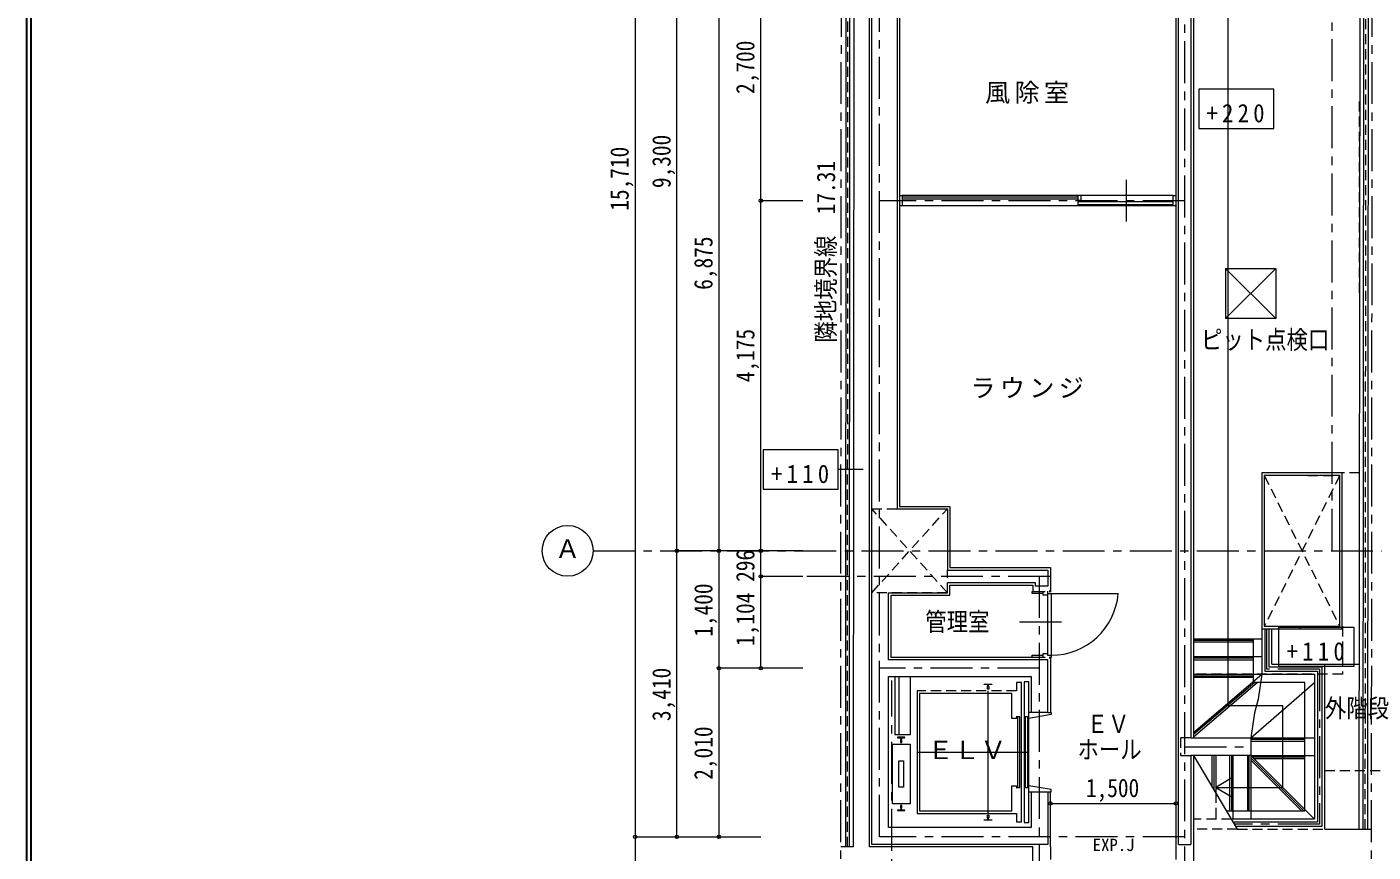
# Model space of a CAD drawing. Units: millimetres at full size; details may follow other scales. Extents: x -443943 to 462275, y -43546 to 79452.
# Drawn here: x -333845 to -317791, y -6283 to 3556 of the extents above; entities that cross this region are included whole.
import ezdxf
from ezdxf.enums import TextEntityAlignment as Align

# ---------------------------------------------------------------- set-up
doc = ezdxf.new("R2010")
doc.units = ezdxf.units.MM
doc.header["$LTSCALE"] = 100
doc.header["$PDMODE"] = 32
doc.header["$PDSIZE"] = 40
doc.linetypes.add('CHAIN1', pattern=[8, 5, -1, 1, -1])
doc.linetypes.add('DASHED1', pattern=[1.8, 1.2, -0.6])
for name, color, linetype, lineweight in [('4-0_仕上', 7, 'Continuous', 15), ('4-1_通り芯', 4, 'Continuous', 9), ('4-3_建具', 4, 'Continuous', 9), ('4-5_文字', 7, 'Continuous', 15)]:
    doc.layers.add(name, color=color, linetype=linetype, lineweight=lineweight)
doc.styles.add('ＭＳ ゴシック', font='')
doc.styles.get('ＭＳ ゴシック').set_extended_font_data('MS Gothic')

msp = doc.modelspace()

# ---------------------------------------------------------------- linework, layer by layer
at = {"layer": '4-0_仕上'}
msp.add_line((-319933.5, -5130.9), (-319933.5, -6397), dxfattribs=at)
at = {"layer": '4-1_通り芯', "color": 5, "lineweight": 30}
for p, q in [((-333844.7, -23080.8), (-333844.7, 16273.1)), ((-333794.7, -23030.8), (-333794.7, 16223.1))]:
    msp.add_line(p, q, dxfattribs=at)
at = {"layer": '4-1_通り芯', "linetype": 'CHAIN1'}
for p, q in [((-323678.5, -6100.9), (-323678.5, 14545)), ((-318278.5, -2690.9), (-318278.5, 14545)), ((-317810.4, -6963.1), (-317793.8, 11974.1)), ((-324141, -6963.1), (-324126.7, 10354.2)), ((-320038.5, 4184.1), (-320038.5, -7488.1)), ((-320038.5, 1484.1), (-323678.5, 1484.1)), ((-327092.7, -2690.9), (-314862.3, -2690.9)), ((-321643.5, -2995.9), (-324592.7, -2995.9)), ((-321768.5, -7488.1), (-321768.5, -2995.9)), ((-321768.5, -4090.9), (-323678.5, -4090.9)), ((-318428.5, -4100.9), (-318428.5, -5950.9)), ((-323531, -19068.1), (-323531, -4238.1)), ((-320038.5, -5025.9), (-319248.5, -5025.9)), ((-318428.5, -5950.9), (-319446.1, -5950.9)), ((-320038.5, -6100.9), (-323678.5, -6100.9))]:
    msp.add_line(p, q, dxfattribs=at)
at = {"layer": '4-1_通り芯', "color": 7, "lineweight": 15}
for p, q in [((-317944.7, 10903.3), (-317959.5, -6010.9)), ((-326092.7, -6100.9), (-326092.7, 9609.1)), ((-323977.6, 9360.1), (-323990.4, -6220.9)), ((-325592.7, 6609.1), (-325592.7, -6100.9)), ((-323798.5, -6220.9), (-323798.5, 6729.1)), ((-325092.7, -4090.9), (-325092.7, 4184.1)), ((-319933.5, 4289.1), (-319933.5, -4920.9)), ((-320143.5, 4124.1), (-320143.5, -6372)), ((-320731, 1234.1), (-320731, 1734.1)), ((-324592.7, 1484.1), (-325092.7, 1484.1)), ((-323438.5, 1544.1), (-323408.5, 1544.1)), ((-323408.5, 1544.1), (-323408.5, 1424.1)), ((-321313.5, 1524.1), (-323408.5, 1524.1)), ((-323408.5, 1504.1), (-321313.5, 1504.1)), ((-320173.5, 1469.1), (-321313.5, 1469.1)), ((-320143.5, 1424.1), (-323438.5, 1424.1)), ((-324592.7, -2690.9), (-326092.7, -2690.9)), ((-324592.7, -2995.9), (-325092.7, -2995.9)), ((-321858.5, -3175.9), (-321703.5, -3175.9)), ((-321673.5, -3200.9), (-320829.3, -3200.9)), ((-321653.5, -3175.9), (-321628.5, -3175.9)), ((-322008.5, -3535.9), (-321508.5, -3535.9)), ((-318998.5, -4040.9), (-318998.5, -3620.9)), ((-319933.5, -3740.9), (-319118.5, -3740.9)), ((-319933.5, -3950.9), (-319118.5, -3950.9)), ((-324592.7, -4090.9), (-325592.7, -4090.9)), ((-319933.5, -4855.7), (-319118.5, -4160.9)), ((-318998.5, -4040.9), (-317957.8, -4040.9)), ((-318368.5, -6010.9), (-318368.5, -4040.9)), ((-319248.5, -4920.9), (-318488.5, -4260.9)), ((-319933.5, -5130.9), (-319410.4, -6010.9)), ((-319668.5, -5130.9), (-319668.5, -5576.8)), ((-319458.5, -5890.9), (-319458.5, -5130.9)), ((-319248.5, -5130.9), (-319248.5, -5890.9)), ((-321668.5, -5563.5), (-321628.5, -5563.5)), ((-319668.5, -5510.9), (-319468.5, -5626.4)), ((-321638.5, -5703), (-320143.5, -5703)), ((-318368.5, -6010.9), (-317809.5, -6010.9)), ((-326592.7, -6100.9), (-325092.7, -6100.9)), ((-323990.4, -6220.9), (-324140.4, -6220.9)), ((-321848.5, -6220.9), (-323798.5, -6220.9)), ((-321638.5, -6220.9), (-321638.5, -6372))]:
    msp.add_line(p, q, dxfattribs=at)
at = {"layer": '4-1_通り芯'}
for p, q in [((-317909.5, -6010.9), (-317894.7, 10916)), ((-317844.7, 10916), (-317859.5, -6010.9)), ((-324077.6, 9334.5), (-324084, -6220.9)), ((-324034, -6220.9), (-324027.6, 9334.5)), ((-321313.5, 1544.1), (-323408.5, 1544.1)), ((-320173.5, 1544.1), (-321273.5, 1544.1)), ((-319552.3, 677.4), (-318952.3, 677.4)), ((-318952.3, 77.4), (-319552.3, 77.4)), ((-323871.4, -1720.5), (-324169.5, -1720.5)), ((-319218.5, -3760.9), (-319933.5, -3760.9)), ((-319218.5, -3780.9), (-319933.5, -3780.9)), ((-319218.5, -3970.9), (-319933.5, -3970.9)), ((-319933.5, -3990.9), (-319218.5, -3990.9)), ((-319933.5, -4180.9), (-319218.5, -4180.9)), ((-319218.5, -4200.9), (-319933.5, -4200.9)), ((-319933.5, -4908.7), (-319172.6, -4260.9)), ((-319203.1, -4260.9), (-319933.5, -4882.2)), ((-318603.5, -4940.9), (-319248.5, -4940.9)), ((-319248.5, -4960.9), (-318603.5, -4960.9)), ((-319708.5, -5509.5), (-319708.5, -5130.9)), ((-319688.5, -5130.9), (-319688.5, -5543.1)), ((-319498.5, -5790.9), (-319498.5, -5130.9)), ((-319478.5, -5130.9), (-319478.5, -5790.9)), ((-319288.5, -5130.9), (-319288.5, -5790.9)), ((-319268.5, -5790.9), (-319268.5, -5130.9)), ((-319248.5, -5159.2), (-318616.8, -5790.9)), ((-318645.1, -5790.9), (-319248.5, -5187.5)), ((-318603.5, -5150.9), (-319228.5, -5150.9)), ((-318603.5, -5170.9), (-319208.5, -5170.9))]:
    msp.add_line(p, q, dxfattribs=at)
at = {"layer": '4-1_通り芯', "linetype": 'DASHED1'}
for p, q in [((-317884.5, -6010.9), (-317869.7, 10916)), ((-324059, -6220.9), (-324052.6, 9334.5)), ((-318367.8, -5309), (-314927.1, -5309)), ((-319410.4, -6010.9), (-318368.5, -6010.9))]:
    msp.add_line(p, q, dxfattribs=at)
at = {"layer": '4-1_通り芯', "color": 3, "lineweight": 20}
for p, q in [((-320113.5, -6190.9), (-320113.5, 4134.1)), ((-319963.5, -5130.9), (-319963.5, -6190.9)), ((-321868.5, -5565.9), (-321668.5, -5565.9)), ((-321668.5, -5565.9), (-321668.5, -6190.9)), ((-321668.5, -6190.9), (-323768.5, -6190.9))]:
    msp.add_line(p, q, dxfattribs=at)
at = {"layer": '4-1_通り芯', "color": 7, "linetype": 'DASHED1', "lineweight": 15}
for p, q in [((-317952.7, 386.6), (-317952.7, 2679.1)), ((-317952.7, -1760.9), (-318852.7, -1760.9)), ((-318666.8, -3590.9), (-318666.8, -3620.9)), ((-322043.5, -4359.9), (-323228.5, -4359.9)), ((-319668.5, -5576.8), (-319668.5, -5890.9)), ((-319479.7, -5890.9), (-319933.5, -5890.9)), ((-319410.4, -6010.9), (-319933.5, -6010.9))]:
    msp.add_line(p, q, dxfattribs=at)
at = {"layer": '4-1_通り芯', "color": 3, "linetype": 'DASHED1', "lineweight": 20}
for p, q in [((-319088.5, -1790.9), (-318188.5, -3590.9)), ((-322868.5, -3190.9), (-322868.5, -2920.9))]:
    msp.add_line(p, q, dxfattribs=at)
at = {"layer": '4-1_通り芯', "color": 7, "lineweight": 18}
for p, q in [((-321638.5, -3960.9), (-321638.5, -4618.4)), ((-323445, -4194.9), (-323445, -4878.9)), ((-322383.5, -5821.9), (-322383.5, -4359.9)), ((-321898.5, -4615.9), (-321868.5, -4615.9)), ((-321668.5, -4618.4), (-321628.5, -4618.4)), ((-321628.5, -5538.5), (-321898.5, -5490.9)), ((-321898.5, -5565.9), (-321868.5, -5565.9)), ((-321638.5, -6220.9), (-321638.5, -5563.5)), ((-321628.5, -5563.5), (-321628.5, -5538.5))]:
    msp.add_line(p, q, dxfattribs=at)
at = {"layer": '4-1_通り芯', "color": 1}
msp.add_line((-320143.5, -5263.5), (-320143.5, -5563.5), dxfattribs=at)
at = {"layer": '4-1_通り芯', "color": 7, "lineweight": 15}
for points in [[(-326092.7, 10354.2), (-326592.7, 10354.2), (-326592.7, -6963.1), (-326092.7, -6963.1)], [(-319468.5, -5395.5), (-319668.5, -5510.9), (-318868.5, -5510.9), (-318868.5, -4540.9), (-319518.5, -4540.9), (-319518.5, 4289.1)], [(-323268.5, 3774.1), (-323438.5, 3774.1), (-323438.5, -2160.9)], [(-321313.5, 1469.1), (-321313.5, 1439.1), (-320173.5, 1439.1)], [(-320173.5, 1424.1), (-320173.5, 1544.1), (-320143.5, 1544.1)], [(-319118.5, -3620.9), (-318158.5, -3620.9), (-318158.5, -1760.9), (-319118.5, -1760.9), (-319118.5, -4160.9), (-319160.5, -4458), (-319206.5, -4623.9), (-319248.5, -4920.9), (-318488.5, -4920.9)], [(-323438.5, -2160.9), (-322838.5, -2160.9), (-322838.5, -2890.9), (-321638.5, -2890.9), (-321638.5, -3175.9), (-321638.5, -3165.9), (-321648.5, -3165.9), (-321648.5, -3175.9)], [(-321848.5, -3960.9), (-323538.5, -3960.9), (-323538.5, -3220.9), (-322838.5, -3220.9), (-322838.5, -3100.9)], [(-322838.5, -3100.9), (-321848.5, -3100.9), (-321848.5, -3175.9)], [(-321728.5, -3200.9), (-321858.5, -3200.9), (-321858.5, -3175.9)], [(-321728.5, -3175.9), (-321728.5, -3215.9), (-321673.5, -3215.9)], [(-321673.5, -3170.9), (-321673.5, -3935.9), (-321628.5, -3935.9)], [(-321628.5, -3200.9), (-321628.5, -3960.9), (-321653.5, -3960.9)], [(-321703.5, -3960.9), (-321858.5, -3960.9), (-321858.5, -3935.9), (-321728.5, -3935.9)], [(-321673.5, -3920.9), (-321728.5, -3920.9), (-321728.5, -3960.9)], [(-321648.5, -3960.9), (-321648.5, -3970.9), (-321638.5, -3970.9), (-321638.5, -3960.9)], [(-319933.5, -4160.9), (-318488.5, -4160.9), (-318488.5, -5890.9), (-319479.7, -5890.9)], [(-318488.5, -5890.9), (-319248.5, -5130.9), (-318488.5, -5130.9)]]:
    msp.add_lwpolyline(points, dxfattribs=at)
at = {"layer": '4-1_通り芯', "color": 3, "lineweight": 20}
for points in [[(-323768.5, -6190.9), (-323768.5, 4259.1), (-323318.5, 4259.1), (-323318.5, 3824.1), (-323468.5, 3824.1), (-323468.5, -2190.9)], [(-320113.5, 4134.1), (-320088.5, 4134.1), (-320088.5, 4234.1), (-320113.5, 4234.1), (-320113.5, 4259.1), (-319963.5, 4259.1), (-319963.5, -4920.9), (-319248.5, -4920.9)], [(-318188.5, -3590.9), (-318188.5, -1790.9), (-319088.5, -1790.9), (-319088.5, -3590.9), (-318186.8, -3590.9)], [(-323468.5, -2190.9), (-322868.5, -2190.9), (-322868.5, -2920.9), (-321668.5, -2920.9), (-321668.5, -3110.9), (-321818.5, -3110.9), (-321818.5, -3070.9), (-322868.5, -3070.9)], [(-321868.5, -5565.9), (-321868.5, -5990.9), (-323568.5, -5990.9), (-323568.5, -4190.9), (-321868.5, -4190.9), (-321868.5, -4615.9), (-321668.5, -4615.9), (-321668.5, -3990.9), (-323568.5, -3990.9), (-323568.5, -3190.9), (-322868.5, -3190.9)], [(-319248.5, -4920.9), (-319248.5, -5130.9), (-319963.5, -5130.9)]]:
    msp.add_lwpolyline(points, dxfattribs=at)
at = {"layer": '4-1_通り芯'}
for points in [[(-318976.8, 2815.5), (-319870.5, 2815.5), (-319870.5, 2345.1), (-318976.8, 2345.1)], [(-318952.3, 77.4), (-319552.3, 677.4), (-319552.3, 77.4), (-318952.3, 677.4)], [(-324169.5, -1485.3), (-325063.2, -1485.3), (-325063.2, -1955.7), (-324169.5, -1955.7)], [(-318020.8, -4071.3), (-318914.5, -4071.3), (-318914.5, -3601), (-318020.8, -3601)]]:
    msp.add_lwpolyline(points, close=True, dxfattribs=at)
at = {"layer": '4-1_通り芯', "color": 7, "lineweight": 15}
msp.add_lwpolyline([(-321313.5, 1544.1), (-321313.5, 1489.1), (-321273.5, 1489.1), (-321273.5, 1544.1)], close=True, dxfattribs=at)
at = {"layer": '4-1_通り芯', "color": 3, "linetype": 'DASHED1', "lineweight": 20}
for points in [[(-318568.5, -1790.9), (-318188.5, -1790.9), (-319088.5, -3590.9)], [(-322868.5, -3190.9), (-323768.5, -2190.9), (-323468.5, -2190.9)], [(-322868.5, -3190.9), (-323768.5, -3190.9), (-322868.5, -2190.9)], [(-319963.5, -4920.9), (-320088.5, -4920.9), (-320088.5, -5130.9), (-319963.5, -5130.9)]]:
    msp.add_lwpolyline(points, dxfattribs=at)
at = {"layer": '4-1_通り芯', "color": 7, "linetype": 'DASHED1', "lineweight": 15}
msp.add_lwpolyline([(-318156.8, -3590.9), (-318156.8, -4160.9), (-319933.5, -4160.9)], dxfattribs=at)
at = {"layer": '4-1_通り芯'}
for points in [[(-319083.5, -3620.9), (-319083.5, -4125.9), (-318453.5, -4125.9), (-318453.5, -5925.9), (-319459.5, -5925.9)], [(-319033.5, -3620.9), (-319033.5, -4075.9), (-318403.5, -4075.9)], [(-319537.5, -5790.9), (-318603.5, -5790.9), (-318603.5, -4260.9), (-319218.5, -4260.9), (-319218.5, -3740.9)], [(-318403.5, -4075.9), (-318403.5, -5975.9), (-319430.6, -5975.9)]]:
    msp.add_lwpolyline(points, dxfattribs=at)
at = {"layer": '4-1_通り芯', "linetype": 'CHAIN1'}
msp.add_lwpolyline([(-318428.5, -4100.9), (-319058.5, -4100.9), (-319058.5, -3620.9)], dxfattribs=at)
at = {"layer": '4-1_通り芯', "color": 7, "lineweight": 18}
for points in [[(-323493, -4194.9), (-323493, -4878.9), (-323306, -4878.9), (-323306, -4194.9)], [(-322391.4, -4340.9), (-322391.4, -4307.5), (-322386.5, -4305.9), (-322386.5, -4289.4), (-322428, -4285.4), (-322428, -4278.9), (-322339, -4278.9), (-322339, -4285.4), (-322380.5, -4289.4), (-322380.5, -4305.9), (-322375.6, -4307.5), (-322375.6, -4340.9)], [(-321898.5, -5930.9), (-321898.5, -4250.9), (-321953.5, -4250.9), (-321953.5, -5930.9)], [(-322003.5, -4670.9), (-322033.5, -4670.9), (-322033.5, -5510.9), (-322003.5, -5510.9)], [(-321908.5, -5510.9), (-321908.5, -4670.9), (-321938.5, -4670.9), (-321938.5, -5510.9)], [(-323463, -4913.9), (-323463, -4920.4), (-323421.5, -4924.4), (-323421.5, -4940.9), (-323426.4, -4942.5), (-323426.4, -4975.9), (-323410.6, -4975.9), (-323410.6, -4942.5), (-323415.5, -4940.9), (-323415.5, -4924.4), (-323374, -4920.4), (-323374, -4913.9)], [(-323523.5, -4995.9), (-323313.5, -4995.9), (-323313.5, -5705.9), (-323523.5, -5705.9)], [(-323445, -5193.9), (-323392, -5193.9), (-323392, -5507.9), (-323445, -5507.9)], [(-323410.6, -5725.9), (-323426.4, -5725.9), (-323426.4, -5759.3), (-323421.5, -5760.9), (-323421.5, -5777.4), (-323463, -5781.4), (-323463, -5787.9), (-323374, -5787.9), (-323374, -5781.4), (-323415.5, -5777.4), (-323415.5, -5760.9), (-323410.6, -5759.3)], [(-322339, -5902.9), (-322428, -5902.9), (-322428, -5896.4), (-322386.5, -5892.4), (-322386.5, -5875.9), (-322391.4, -5874.3), (-322391.4, -5840.9), (-322375.6, -5840.9), (-322375.6, -5874.3), (-322380.5, -5875.9), (-322380.5, -5892.4), (-322339, -5896.4)]]:
    msp.add_lwpolyline(points, close=True, dxfattribs=at)
for points in [[(-321983.5, -5920.9), (-321983.5, -4260.9), (-322043.5, -4260.9), (-322043.5, -4359.9)], [(-323228.5, -4359.9), (-323228.5, -5821.9), (-322043.5, -5821.9), (-322043.5, -5920.9), (-321983.5, -5920.9)], [(-322043.5, -4660.9), (-322043.5, -4690.9), (-322098.5, -4690.9), (-322098.5, -4390.9), (-323198.5, -4390.9), (-323198.5, -5790.9), (-322098.5, -5790.9), (-322098.5, -5490.9), (-322043.5, -5490.9), (-322043.5, -5520.9)], [(-321628.5, -4618.4), (-321628.5, -4643.4), (-321898.5, -4690.9)], [(-323228.5, -5090.9), (-321983.5, -5090.9), (-321898.5, -5090.9)]]:
    msp.add_lwpolyline(points, dxfattribs=at)
at = {"layer": '4-1_通り芯', "color": 7, "lineweight": 15}
msp.add_circle((-327396.4, -2690.9), 303.8, dxfattribs=at)
msp.add_arc((-321628.5, -3135.9), 800, 270, 355.35049, dxfattribs=at)
at = {"layer": '4-1_通り芯', "color": 7}
for p in [(-325092.7, 1484.1), (-326092.7, -2690.9), (-325592.7, -2690.9), (-325092.7, -2690.9), (-325092.7, -2995.9), (-325592.7, -4090.9), (-325092.7, -4090.9), (-321638.5, -5703), (-320143.5, -5703), (-326592.7, -6100.9), (-326092.7, -6100.9), (-325592.7, -6100.9)]:
    msp.add_point(p, dxfattribs=at)
at = {"layer": '4-3_建具', "color": 7, "lineweight": 15}
msp.add_line((-321848.5, -6397), (-321848.5, -6220.9), dxfattribs=at)
at = {"layer": '4-3_建具', "color": 3, "lineweight": 20}
msp.add_line((-320113.5, -6190.9), (-319963.5, -6190.9), dxfattribs=at)

# ---------------------------------------------------------------- texts
at = {"layer": '4-1_通り芯', "color": 7, "style": 'ＭＳ ゴシック', "width": 0.85}
for s, rotation, p in [('2,700', 90, (-325102.7, 2756.6)), ('9,300', 90, (-326102.7, 1634.1)), ('15,710', 90, (-326602.7, 1364.1)), ('隣地境界線\u300017.31', 89.953, (-324142.4, -208.4)), ('6,875', 90, (-325602.7, 421.6)), ('4,175', 90, (-325102.7, -680.9)), ('296', 90, (-325102.7, -3060.9)), ('1,400', 90, (-325602.7, -3715.9)), ('1,104', 90, (-325102.7, -3825.2)), ('3,410', 90, (-326102.7, -4720.9)), ('2,010', 90, (-325602.7, -5420.9))]:
    msp.add_text(s, height=219.9, rotation=rotation, dxfattribs=at).set_placement(p, align=Align.BOTTOM_LEFT)
at = {"layer": '4-1_通り芯', "color": 7, "style": 'ＭＳ ゴシック'}
for s, width, p in [('ピット点検口', 0.85, (-319843.3, -349.6)), ('管理室', 0.85, (-323131.5, -3711.3)), ('外階段', 0.85, (-318365.7, -4742.8)), ('ＥＶ', 0.85, (-321207.1, -4930.1)), ('ＥＬＶ', 1.05, (-323108.5, -5240.9)), ('ホール', 0.85, (-321315.9, -5234.5)), ('1,500', 0.85, (-321216, -5693))]:
    msp.add_text(s, height=219.9, dxfattribs=dict(at, width=width)).set_placement(p, align=Align.BOTTOM_LEFT)
msp.add_text('Ａ', height=219.9, dxfattribs=at).set_placement((-327546.4, -2840.9), align=Align.BOTTOM_LEFT)
at = {"layer": '4-1_通り芯', "style": 'ＭＳ ゴシック'}
msp.add_text('EXP.J', height=146.6, dxfattribs=at).set_placement((-321134.9, -6313.9), align=Align.BOTTOM_LEFT)
at = {"layer": '4-1_通り芯', "color": 7, "char_height": 219.9, "attachment_point": 7, "style": 'ＭＳ ゴシック'}
for s, insert in [('\\T1.38;\\W0.9;+220', (-319777.9, 2414.4)), ('\\T1.38;\\W0.9;+110', (-324970.5, -1886.5)), ('\\T1.38;\\W0.9;+110', (-318821.8, -4002.1))]:
    msp.add_mtext(s, dxfattribs=dict(at, insert=insert))
at = {"layer": '4-5_文字', "char_height": 219.9, "attachment_point": 7, "style": 'ＭＳ ゴシック'}
for s, insert in [('\\T1.17;風除室', (-322418.5, 2638.7)), ('\\T1.17;ラウンジ', (-322593.5, -870.5))]:
    msp.add_mtext(s, dxfattribs=dict(at, insert=insert))

doc.saveas('drawing.dxf')
